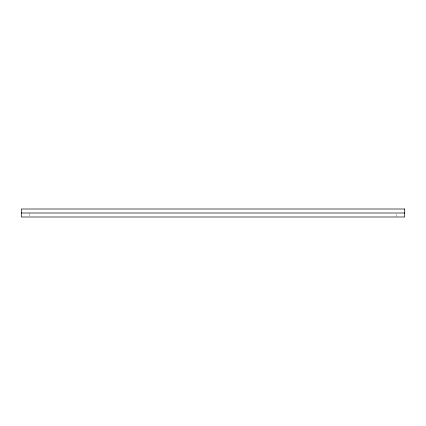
<?xml version="1.0" encoding="UTF-8"?>
<svg xmlns="http://www.w3.org/2000/svg" width="426" height="426" viewBox="0 0 426 426"><rect width="100%" height="100%" fill="white"/><g stroke="black" fill="none" stroke-linecap="round" stroke-linejoin="round"><path stroke-width="0.32" stroke-dasharray="2.13 1.6" d="M396.712 214.331L396.712 216.994M29.287 213.666L29.287 216.328"/><path stroke-width="0.64" d="M21.3 213L404.7 213M404.7 209.006L21.3 209.006L21.3 216.994L404.7 216.994L404.7 209.006"/></g></svg>
